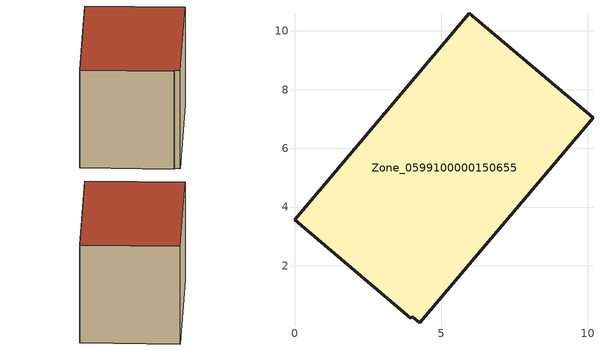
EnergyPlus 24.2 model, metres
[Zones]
Zone_0599100000150655
 floor ground (C_G): 4.02,0.27 3.97,0.21 0,3.56 5.95,10.6 10.17,7.04 4.27,0.06 z0.09
 wall outside (C_F): 10.17,7.04 5.95,10.6 0,3.56 3.97,0.21 4.02,0.27 4.27,0.06 10.17,7.04 z0.09:5.88
 roof outside (C_R): 4.02,0.27 4.27,0.06 10.17,7.04 5.95,10.6 0,3.56 3.97,0.21 z5.88
[BUILDING]
Pand.0599100000150655: North Axis=0; Terrain=City; Loads Convergence Tolerance Value=0.04; Temperature Convergence Tolerance Value=0.4; Solar Distribution=FullExterior; Maximum Number of Warmup Days=25; Minimum Number of Warmup Days=1
[Site:Location]
Rotterdam.The.Hague.AP_ZH_NLD Design_Conditions: Latitude=51.96; Longitude=4.45; Time Zone=1; Elevation=-4.5
[SITE:GROUNDTEMPERATURE:BUILDINGSURFACE]
18, 18, 18, 18, 18, 18, 18, 18, 18, 18, 18, 18
[MATERIAL] Thermal Absorptance=0.9; Solar Absorptance=0.7; Visible Absorptance=0.7
Name | Roughness | Thickness | Conductivity | Density | Specific Heat
G.TC.1946-1964 | MediumSmooth | 0.15 | 1 | 540 | 1210
F.TC.1946-1964 | Rough | 0.3 | 0.857143 | 1920 | 840
R.TC.1946-1964 | MediumRough | 0.2 | 0.235294 | 1500 | 1000
[CONSTRUCTION]
C_G: G.TC.1946-1964
C_F: F.TC.1946-1964
C_R: R.TC.1946-1964
[ZONE]
Zone_0599100000150655: Type=1; Multiplier=1; Ceiling Height=Autocalculate; Volume=Autocalculate; Floor Area=autocalculate; Part of Total Floor Area=Yes
[ZONEINFILTRATION:DESIGNFLOWRATE]
Infil_Zone_0599100000150655: Zone or ZoneList or Space or SpaceList=Zone_0599100000150655; Schedule=AlwaysOn; Design Flow Rate Calculation Method=Flow/Area; Flow Rate per Floor Area=0.003; Constant Term Coefficient=1; Temperature Term Coefficient=0; Velocity Term Coefficient=0; Velocity Squared Term Coefficient=0
[HVACTEMPLATE:ZONE:IDEALLOADSAIRSYSTEM]
Zone_0599100000150655: Maximum Heating Supply Air Temperature=50; Minimum Cooling Supply Air Temperature=13; Maximum Heating Supply Air Humidity Ratio=0.0156; Minimum Cooling Supply Air Humidity Ratio=0.0077; Heating Limit=NoLimit; Cooling Limit=NoLimit; Dehumidification Control Type=ConstantSensibleHeatRatio; Cooling Sensible Heat Ratio=0.7; Dehumidification Setpoint=60; Humidification Control Type=None; Humidification Setpoint=30; Outdoor Air Method=None; Outdoor Air Flow Rate per Person=0.00944; Outdoor Air Flow Rate per Zone Floor Area=0; Outdoor Air Flow Rate per Zone=0; Demand Controlled Ventilation Type=None; Outdoor Air Economizer Type=NoEconomizer; Heat Recovery Type=None; Sensible Heat Recovery Effectiveness=0.7; Latent Heat Recovery Effectiveness=0.65
[ZONECONTROL:THERMOSTAT]
ThermostatControl_Zone_0599100000150655: Zone or ZoneList=Zone_0599100000150655; Control Type Schedule=DualSetpointControlType; Control 1=Thermostat_Zone_0599100000150655; Temperature Difference Between Cutout And Setpoint=0
[THERMOSTATSETPOINT:DUALSETPOINT]
Thermostat_Zone_0599100000150655: Heating Setpoint Temperature Schedule=HeatingSetpoint_Zone_0599100000150655; Cooling Setpoint Temperature Schedule=CoolingSetpoint_Zone_0599100000150655
[SCHEDULE:COMPACT]
HeatingSetpoint_Zone_0599100000150655: Through: 12/31, For: AllDays, Until: 24:00, 21
CoolingSetpoint_Zone_0599100000150655: Through: 12/31, For: AllDays, Until: 24:00, 24
DualSetpointControlType: Through: 12/31, For: AllDays, Until: 24:00, 4
AlwaysOn: Through: 12/31, For: AllDays, Until: 24:00, 1
